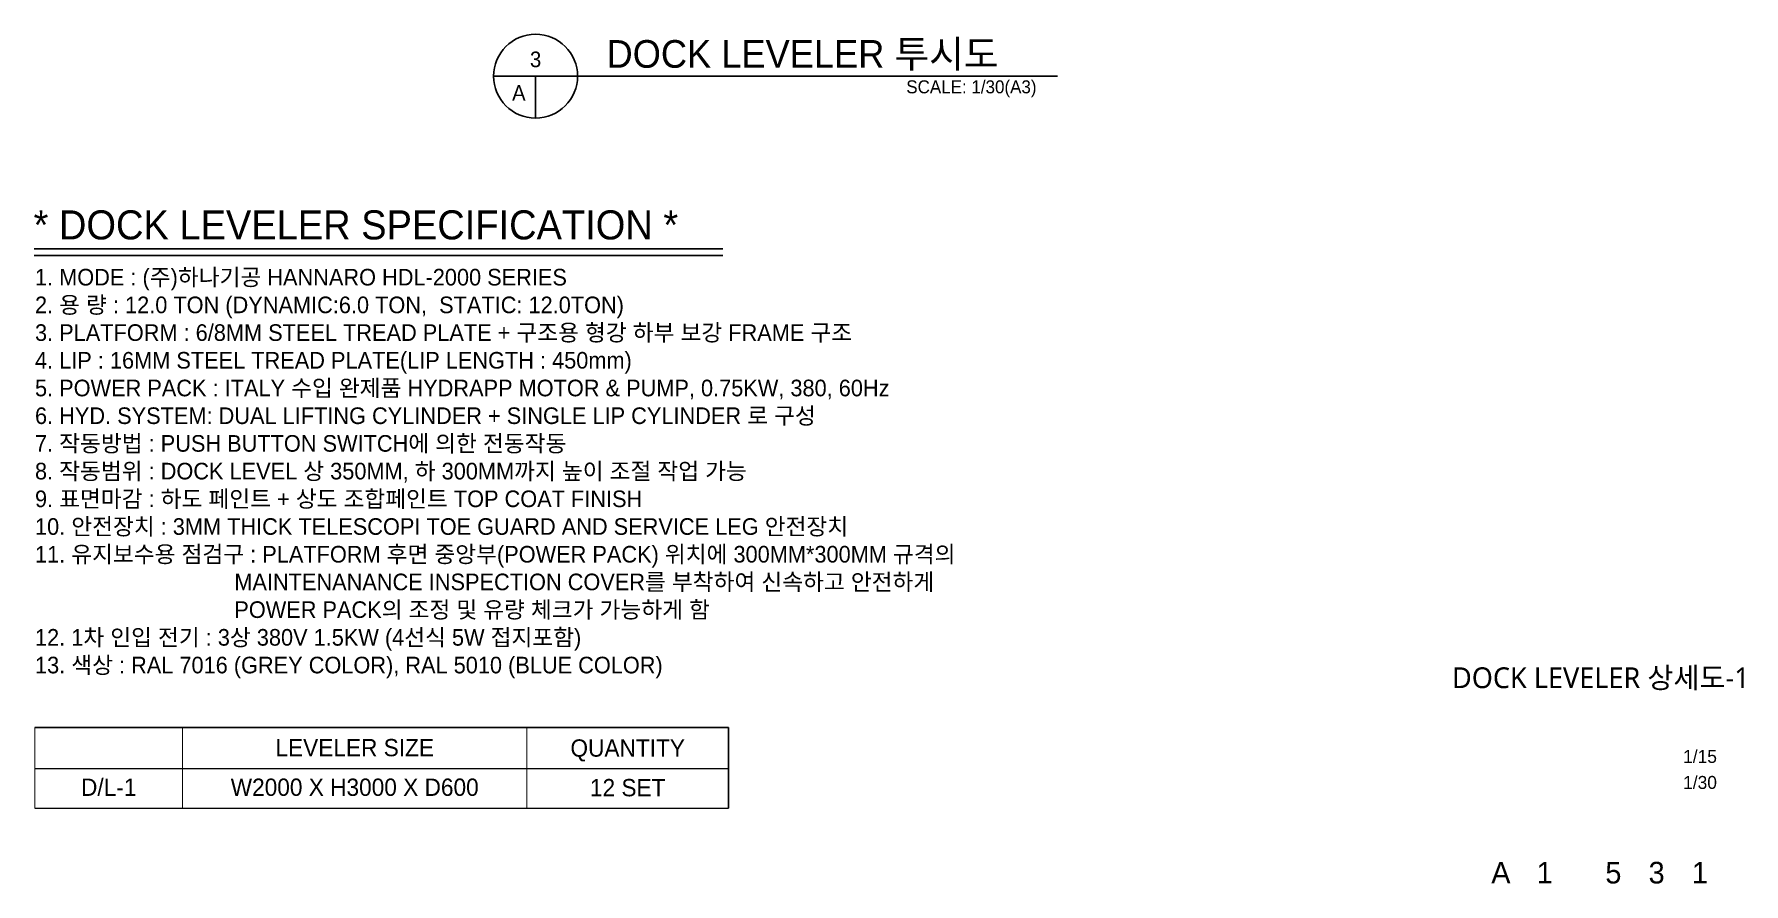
# Model space of a CAD drawing. Header units: millimetres. Extents: x 968 to 24364, y 279 to 8282.
# Drawn here: x 6106 to 12033, y 279 to 3225 of the extents above; entities that cross this region are included whole.
import ezdxf
from ezdxf.enums import TextEntityAlignment as Align

# ---------------------------------------------------------------- set-up
doc = ezdxf.new("R2010")
doc.units = ezdxf.units.MM
doc.header["$LTSCALE"] = 60
doc.header["$MEASUREMENT"] = 0
for name, color, linetype in [('(주)하나기공-TEXT', 3, 'CONTINUOUS'), ('2', 3, 'CONTINUOUS'), ('7', 7, 'CONTINUOUS'), ('SYM', 7, 'CONTINUOUS'), ('TEXT', 3, 'CONTINUOUS'), ('TEXT-TITLE', 6, 'CONTINUOUS'), ('TEXT-기입', 6, 'CONTINUOUS')]:
    doc.layers.add(name, color=color, linetype=linetype)
doc.styles.add('0T-OUT', font='H2GTRE.TTF')
doc.styles.add('CGS', font='cgse', dxfattribs={"bigfont": 'cgs'})
doc.styles.add('나눔바른고딕', font='NanumBarunGothic.ttf')

msp = doc.modelspace()

# ---------------------------------------------------------------- linework, layer by layer
at = {"layer": '2', "color": 3, "linetype": 'ByBlock'}
for p, q in [((6106, 2480.9), (8494, 2480.9)), ((6106, 2457.8), (8494, 2457.8))]:
    msp.add_line(p, q, dxfattribs=at)
at = {"layer": '7', "color": 0}
for p, q in [((6108, 821.5), (8513.4, 821.5)), ((8513.4, 821.5), (8513.4, 540.9))]:
    msp.add_line(p, q, dxfattribs=at)
at = {"layer": '7', "color": 0, "const_width": 3.75}
for points in [[(6108, 821.5), (6108, 540.9)], [(6620.4, 821.5), (6620.4, 540.9)], [(7813.8, 821.5), (7813.8, 540.9)], [(8513.4, 821.5), (8513.4, 540.9)]]:
    msp.add_lwpolyline(points, dxfattribs=at)
at = {"layer": '7', "color": 0}
for points in [[(8513.4, 821.5, 3.75, 3.75, 0), (6108, 821.5, 3.75, 3.75, 0)], [(6108, 678.2, 3.75, 3.75, 0), (8513.4, 678.2, 3.75, 3.75, 0)], [(6108, 540.9, 3.75, 3.75, 0), (8513.4, 540.9, 3.75, 3.75, 0)]]:
    msp.add_lwpolyline(points, format="xyseb", dxfattribs=at)
at = {"layer": 'SYM'}
for p, q in [((7698.9, 3079.2, 22.6), (9653.6, 3079.2, 22.6)), ((7844.3, 3079.2, 22.6), (7844.3, 2933.8, 22.6))]:
    msp.add_line(p, q, dxfattribs=at)
msp.add_circle((7844.3, 3079.2, 22.6), 145.5, dxfattribs=at)

# ---------------------------------------------------------------- texts
at = {"layer": '(주)하나기공-TEXT', "color": 2, "style": '0T-OUT'}
msp.add_text('* DOCK LEVELER SPECIFICATION *', height=100.8, dxfattribs=at).set_placement((6103.7, 2513.2, 17.8))
at = {"layer": '(주)하나기공-TEXT', "color": 0, "style": '0T-OUT'}
for s, height, p in [('LEVELER SIZE', 60.021, (7217.1, 751.3)), ('QUANTITY', 60.02, (8163.6, 749.8)), ('D/L-1', 60.02, (6364.2, 614)), ('W2000 X H3000 X D600', 60.021, (7217.1, 614)), ('12 SET', 60.02, (8163.6, 612.5))]:
    msp.add_text(s, height=height, dxfattribs=at).set_placement(p, align=Align.MIDDLE_CENTER)
at = {"layer": '(주)하나기공-TEXT', "color": 0, "insert": (6108.6, 2411.1), "char_height": 57.62, "attachment_point": 1, "style": '0T-OUT'}
msp.add_mtext('1. MODE : (주)하나기공 HANNARO HDL-2000 SERIES\\P2. 용 량 : 12.0 TON (DYNAMIC:6.0 TON,  STATIC: 12.0TON)\\P3. PLATFORM : 6/8MM STEEL TREAD PLATE + 구조용 형강 하부 보강 FRAME 구조\\P4. LIP : 16MM STEEL TREAD PLATE(LIP LENGTH : 450mm)\\P5. POWER PACK : ITALY 수입 완제품 HYDRAPP MOTOR & PUMP, 0.75KW, 380, 60Hz\\P6. HYD. SYSTEM: DUAL LIFTING CYLINDER + SINGLE LIP CYLINDER 로 구성 \\P7. 작동방법 : PUSH BUTTON SWITCH에 의한 전동작동\\P8. 작동범위 : DOCK LEVEL 상 350MM, 하 300MM까지 높이 조절 작업 가능\\P9. 표면마감 : 하도 페인트 + 상도 조합페인트 TOP COAT FINISH\\P10. 안전장치 : 3MM THICK TELESCOPI TOE GUARD AND SERVICE LEG 안전장치\\P11. 유지보수용 점검구 : PLATFORM 후면 중앙부(POWER PACK) 위치에 300MM*300MM 규격의\\P                                 MAINTENANANCE INSPECTION COVER를 부착하여 신속하고 안전하게 \\P                                 POWER PACK의 조정 및 유량 체크가 가능하게 함\\P12. 1차 인입 전기 : 3상 380V 1.5KW (4선식 5W 접지포함)\\P13. 색상 : RAL 7016 (GREY COLOR), RAL 5010 (BLUE COLOR)', dxfattribs=at)
at = {"layer": 'TEXT', "style": '0T-OUT'}
msp.add_text('DOCK LEVELER 투시도', height=96, dxfattribs=at).set_placement((8090.3, 3108.3, 22.6))
for s, p in [('3', (7844.3, 3137.4, 22.6)), ('A', (7786.2, 3021.1, 22.6))]:
    msp.add_text(s, height=54, dxfattribs=at).set_placement(p, align=Align.MIDDLE)
msp.add_text('SCALE: 1/30(A3)', height=45, dxfattribs=at).set_placement((9581.1, 3064.7, 22.6), align=Align.TOP_RIGHT)
at = {"layer": 'TEXT-TITLE', "style": '나눔바른고딕'}
msp.add_text('DOCK LEVELER 상세도-1', height=72, dxfattribs=at).set_placement((11537.8, 957.5), align=Align.CENTER)
at = {"layer": 'TEXT-기입', "style": 'CGS'}
for s, p in [('1/15', (11823.1, 684.6)), ('1/30', (11823.1, 594.6))]:
    msp.add_text(s, height=45, dxfattribs=at).set_placement(p, align=Align.BOTTOM_LEFT)
for s, p in [('3', (11731.2, 317.7)), ('A', (11191.2, 317.7)), ('1', (11343, 317.7)), ('5', (11581.2, 317.7)), ('1', (11881.2, 317.7))]:
    msp.add_text(s, height=75, dxfattribs=at).set_placement(p, align=Align.MIDDLE_CENTER)

doc.saveas('drawing.dxf')
